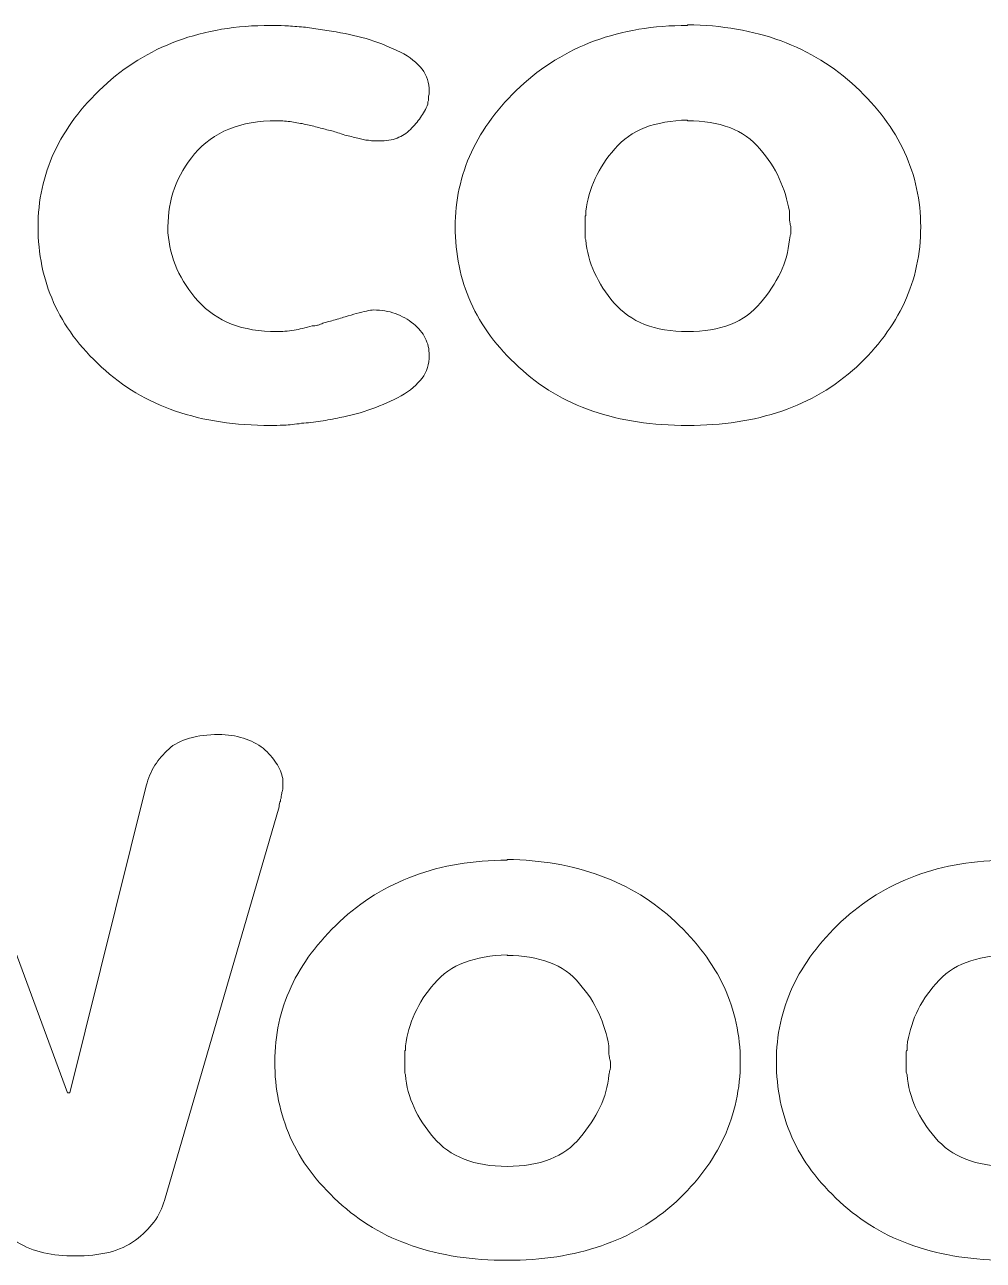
# Model space of a CAD drawing. Header units: millimetres. Extents: x -847 to 848, y -600 to 600.
# Drawn here: x -59.1 to 16.1, y -599.5 to -502.7 of the extents above; entities that cross this region are included whole.
import ezdxf

# ---------------------------------------------------------------- set-up
doc = ezdxf.new("R2010")
doc.units = ezdxf.units.MM
doc.header["$MEASUREMENT"] = 0

msp = doc.modelspace()

# ---------------------------------------------------------------- linework, layer by layer
at = {"color": 250, "lineweight": 5}
for points, knots in [([(-27.3593, -507.8326), (-27.3593, -507.8703), (-27.3593, -507.9175), (-27.3593, -507.9741), (-27.3593, -507.9741), (-27.3593, -508.0307), (-27.3593, -508.0779), (-27.3593, -508.1156), (-27.3593, -508.1156), (-27.3971, -508.191), (-27.4159, -508.2476), (-27.4159, -508.2854), (-27.4159, -508.2854), (-27.4159, -508.3231), (-27.4159, -508.3608), (-27.4159, -508.3985), (-27.4159, -508.3985), (-27.4159, -508.4363), (-27.4159, -508.474), (-27.4159, -508.5117), (-27.4159, -508.5117), (-27.4159, -508.5495), (-27.4159, -508.5872), (-27.4159, -508.6249), (-27.4159, -508.6249), (-27.4536, -508.7004), (-27.4725, -508.757), (-27.4725, -508.7947), (-27.4725, -508.7947), (-27.4725, -508.8324), (-27.4725, -508.8702), (-27.4725, -508.9079), (-27.4725, -508.9079), (-27.6234, -509.2852), (-27.8121, -509.6342), (-28.0384, -509.9548), (-28.0384, -509.9548), (-28.2648, -510.2755), (-28.5289, -510.5868), (-28.8307, -510.8886), (-28.8307, -510.8886), (-29.1326, -511.1905), (-29.4816, -511.4168), (-29.8777, -511.5677), (-29.8777, -511.5677), (-30.2739, -511.7187), (-30.736, -511.7941), (-31.2642, -511.7941), (-31.2642, -511.7941), (-31.4151, -511.7941), (-31.5566, -511.7941), (-31.6887, -511.7941), (-31.6887, -511.7941), (-31.8207, -511.7941), (-31.9622, -511.7753), (-32.1131, -511.7375), (-32.1131, -511.7375), (-32.264, -511.7375), (-32.4055, -511.7187), (-32.5376, -511.6809), (-32.5376, -511.6809), (-32.6696, -511.6432), (-32.8111, -511.6055), (-32.962, -511.5677), (-32.962, -511.5677), (-33.1129, -511.53), (-33.2733, -511.4923), (-33.4431, -511.4546), (-33.4431, -511.4546), (-33.6128, -511.4168), (-33.7921, -511.3791), (-33.9807, -511.3414), (-33.9807, -511.3414), (-34.1693, -511.2659), (-34.3485, -511.1999), (-34.5183, -511.1433), (-34.5183, -511.1433), (-34.6881, -511.0867), (-34.8485, -511.0395), (-34.9994, -511.0018), (-34.9994, -511.0018), (-35.3389, -510.9264), (-35.6785, -510.8415), (-36.018, -510.7472), (-36.018, -510.7472), (-36.3576, -510.6528), (-36.6972, -510.5679), (-37.0367, -510.4925), (-37.0367, -510.4925), (-37.414, -510.417), (-37.7819, -510.351), (-38.1403, -510.2944), (-38.1403, -510.2944), (-38.4987, -510.2378), (-38.8854, -510.2095), (-39.3004, -510.2095), (-39.3004, -510.2095), (-40.7341, -510.2095), (-41.9886, -510.4265), (-43.0639, -510.8603), (-43.0639, -510.8603), (-44.1391, -511.2942), (-45.0352, -511.945), (-45.752, -512.8128), (-45.752, -512.8128), (-46.4689, -513.6428), (-46.9971, -514.5389), (-47.3366, -515.501), (-47.3366, -515.501), (-47.6762, -516.463), (-47.846, -517.4723), (-47.846, -518.5287), (-47.846, -518.5287), (-47.846, -518.5664), (-47.846, -518.6041), (-47.846, -518.6419), (-47.846, -518.6419), (-47.846, -518.6796), (-47.846, -518.7173), (-47.846, -518.755), (-47.846, -518.755), (-47.846, -518.7928), (-47.846, -518.8305), (-47.846, -518.8682), (-47.846, -518.8682), (-47.846, -518.906), (-47.846, -518.9437), (-47.846, -518.9814), (-47.846, -518.9814), (-47.7705, -519.9624), (-47.5347, -520.9056), (-47.1385, -521.8111), (-47.1385, -521.8111), (-46.7424, -522.7165), (-46.1859, -523.5654), (-45.4691, -524.3577), (-45.4691, -524.3577), (-44.7522, -525.15), (-43.8845, -525.7443), (-42.8658, -526.1404), (-42.8658, -526.1404), (-41.8471, -526.5366), (-40.6587, -526.7346), (-39.3004, -526.7346), (-39.3004, -526.7346), (-39.1118, -526.7346), (-38.9043, -526.7252), (-38.6779, -526.7063), (-38.6779, -526.7063), (-38.4515, -526.6875), (-38.2063, -526.6592), (-37.9422, -526.6215), (-37.9422, -526.6215), (-37.7536, -526.5837), (-37.5366, -526.5366), (-37.2914, -526.48), (-37.2914, -526.48), (-37.0461, -526.4234), (-36.7915, -526.3574), (-36.5274, -526.2819), (-36.5274, -526.2819), (-36.4519, -526.2819), (-36.3859, -526.2819), (-36.3293, -526.2819), (-36.3293, -526.2819), (-36.2727, -526.2819), (-36.2067, -526.263), (-36.1312, -526.2253), (-36.1312, -526.2253), (-36.0935, -526.2253), (-36.0463, -526.2159), (-35.9897, -526.197), (-35.9897, -526.197), (-35.9331, -526.1781), (-35.8671, -526.1499), (-35.7917, -526.1121), (-35.7917, -526.1121), (-35.6785, -526.0744), (-35.5559, -526.0367), (-35.4238, -525.9989), (-35.4238, -525.9989), (-35.2918, -525.9612), (-35.1503, -525.9235), (-34.9994, -525.8858), (-34.9994, -525.8858), (-34.6221, -525.7726), (-34.2731, -525.6688), (-33.9524, -525.5745), (-33.9524, -525.5745), (-33.6317, -525.4802), (-33.3393, -525.3953), (-33.0752, -525.3198), (-33.0752, -525.3198), (-32.7734, -525.2444), (-32.5093, -525.1783), (-32.2829, -525.1217), (-32.2829, -525.1217), (-32.0565, -525.0652), (-31.8679, -525.0369), (-31.717, -525.0369), (-31.717, -525.0369), (-31.1133, -525.0369), (-30.5474, -525.1312), (-30.0192, -525.3198), (-30.0192, -525.3198), (-29.491, -525.5085), (-29.0194, -525.7726), (-28.6044, -526.1121), (-28.6044, -526.1121), (-28.1894, -526.4517), (-27.8781, -526.829), (-27.6706, -527.244), (-27.6706, -527.244), (-27.4631, -527.659), (-27.3593, -528.1117), (-27.3593, -528.6022), (-27.3593, -528.6022), (-27.3593, -529.2813), (-27.548, -529.8756), (-27.9253, -530.3849), (-27.9253, -530.3849), (-28.3025, -530.8942), (-28.8496, -531.3564), (-29.5664, -531.7714), (-29.5664, -531.7714), (-30.2833, -532.1487), (-31.0473, -532.4883), (-31.8585, -532.7901), (-31.8585, -532.7901), (-32.6696, -533.0919), (-33.5091, -533.3183), (-34.3768, -533.4692), (-34.3768, -533.4692), (-34.8673, -533.5824), (-35.3672, -533.6767), (-35.8766, -533.7522), (-35.8766, -533.7522), (-36.3859, -533.8276), (-36.8858, -533.8842), (-37.3763, -533.9219), (-37.3763, -533.9219), (-37.8667, -533.9974), (-38.3195, -534.0446), (-38.7345, -534.0634), (-38.7345, -534.0634), (-39.1495, -534.0823), (-39.5079, -534.0917), (-39.8098, -534.0917), (-39.8098, -534.0917), (-42.564, -534.0917), (-45.0446, -533.7144), (-47.2517, -532.9599), (-47.2517, -532.9599), (-49.4589, -532.2053), (-51.3924, -531.0546), (-53.0525, -529.5077), (-53.0525, -529.5077), (-54.7503, -527.9608), (-56.0048, -526.2725), (-56.8159, -524.4426), (-56.8159, -524.4426), (-57.6271, -522.6128), (-58.0327, -520.6415), (-58.0327, -518.5287), (-58.0327, -518.5287), (-58.0327, -516.4536), (-57.6082, -514.5011), (-56.7593, -512.6713), (-56.7593, -512.6713), (-55.9104, -510.8415), (-54.6371, -509.1343), (-52.9393, -507.5497), (-52.9393, -507.5497), (-51.2415, -505.9651), (-49.2985, -504.7672), (-47.1102, -503.956), (-47.1102, -503.956), (-44.922, -503.1448), (-42.4885, -502.7393), (-39.8098, -502.7393), (-39.8098, -502.7393), (-39.4325, -502.7393), (-39.0552, -502.7487), (-38.6779, -502.7676), (-38.6779, -502.7676), (-38.3006, -502.7864), (-37.8667, -502.8147), (-37.3763, -502.8524), (-37.3763, -502.8524), (-36.9613, -502.8902), (-36.5274, -502.9468), (-36.0746, -503.0222), (-36.0746, -503.0222), (-35.6219, -503.0977), (-35.1503, -503.1731), (-34.6598, -503.2486), (-34.6598, -503.2486), (-33.7166, -503.3995), (-32.83, -503.607), (-31.9999, -503.8711), (-31.9999, -503.8711), (-31.1699, -504.1352), (-30.3776, -504.4559), (-29.623, -504.8332), (-29.623, -504.8332), (-28.8685, -505.2105), (-28.3025, -505.6538), (-27.9253, -506.1631), (-27.9253, -506.1631), (-27.548, -506.6725), (-27.3593, -507.2478), (-27.3593, -507.8892), (-27.3593, -507.8892), (-27.3593, -507.8892), (-27.3593, -507.8326), (-27.3593, -507.8326)], [0, 0, 0, 0, 0.0126582, 0.0126582, 0.0126582, 0.0126582, 0.0253165, 0.0253165, 0.0253165, 0.0253165, 0.0379747, 0.0379747, 0.0379747, 0.0379747, 0.0506329, 0.0506329, 0.0506329, 0.0506329, 0.0632911, 0.0632911, 0.0632911, 0.0632911, 0.0759494, 0.0759494, 0.0759494, 0.0759494, 0.0886076, 0.0886076, 0.0886076, 0.0886076, 0.1012658, 0.1012658, 0.1012658, 0.1012658, 0.1139241, 0.1139241, 0.1139241, 0.1139241, 0.1265823, 0.1265823, 0.1265823, 0.1265823, 0.1392405, 0.1392405, 0.1392405, 0.1392405, 0.1518987, 0.1518987, 0.1518987, 0.1518987, 0.164557, 0.164557, 0.164557, 0.164557, 0.1772152, 0.1772152, 0.1772152, 0.1772152, 0.1898734, 0.1898734, 0.1898734, 0.1898734, 0.2025316, 0.2025316, 0.2025316, 0.2025316, 0.2151899, 0.2151899, 0.2151899, 0.2151899, 0.2278481, 0.2278481, 0.2278481, 0.2278481, 0.2405063, 0.2405063, 0.2405063, 0.2405063, 0.2531646, 0.2531646, 0.2531646, 0.2531646, 0.2658228, 0.2658228, 0.2658228, 0.2658228, 0.278481, 0.278481, 0.278481, 0.278481, 0.2911392, 0.2911392, 0.2911392, 0.2911392, 0.3037975, 0.3037975, 0.3037975, 0.3037975, 0.3164557, 0.3164557, 0.3164557, 0.3164557, 0.3291139, 0.3291139, 0.3291139, 0.3291139, 0.3417722, 0.3417722, 0.3417722, 0.3417722, 0.3544304, 0.3544304, 0.3544304, 0.3544304, 0.3670886, 0.3670886, 0.3670886, 0.3670886, 0.3797468, 0.3797468, 0.3797468, 0.3797468, 0.3924051, 0.3924051, 0.3924051, 0.3924051, 0.4050633, 0.4050633, 0.4050633, 0.4050633, 0.4177215, 0.4177215, 0.4177215, 0.4177215, 0.4303797, 0.4303797, 0.4303797, 0.4303797, 0.443038, 0.443038, 0.443038, 0.443038, 0.4556962, 0.4556962, 0.4556962, 0.4556962, 0.4683544, 0.4683544, 0.4683544, 0.4683544, 0.4810127, 0.4810127, 0.4810127, 0.4810127, 0.4936709, 0.4936709, 0.4936709, 0.4936709, 0.5063291, 0.5063291, 0.5063291, 0.5063291, 0.5189873, 0.5189873, 0.5189873, 0.5189873, 0.5316456, 0.5316456, 0.5316456, 0.5316456, 0.5443038, 0.5443038, 0.5443038, 0.5443038, 0.556962, 0.556962, 0.556962, 0.556962, 0.5696203, 0.5696203, 0.5696203, 0.5696203, 0.5822785, 0.5822785, 0.5822785, 0.5822785, 0.5949367, 0.5949367, 0.5949367, 0.5949367, 0.6075949, 0.6075949, 0.6075949, 0.6075949, 0.6202532, 0.6202532, 0.6202532, 0.6202532, 0.6329114, 0.6329114, 0.6329114, 0.6329114, 0.6455696, 0.6455696, 0.6455696, 0.6455696, 0.6582278, 0.6582278, 0.6582278, 0.6582278, 0.6708861, 0.6708861, 0.6708861, 0.6708861, 0.6835443, 0.6835443, 0.6835443, 0.6835443, 0.6962025, 0.6962025, 0.6962025, 0.6962025, 0.7088608, 0.7088608, 0.7088608, 0.7088608, 0.721519, 0.721519, 0.721519, 0.721519, 0.7341772, 0.7341772, 0.7341772, 0.7341772, 0.7468354, 0.7468354, 0.7468354, 0.7468354, 0.7594937, 0.7594937, 0.7594937, 0.7594937, 0.7721519, 0.7721519, 0.7721519, 0.7721519, 0.7848101, 0.7848101, 0.7848101, 0.7848101, 0.7974684, 0.7974684, 0.7974684, 0.7974684, 0.8101266, 0.8101266, 0.8101266, 0.8101266, 0.8227848, 0.8227848, 0.8227848, 0.8227848, 0.835443, 0.835443, 0.835443, 0.835443, 0.8481013, 0.8481013, 0.8481013, 0.8481013, 0.8607595, 0.8607595, 0.8607595, 0.8607595, 0.8734177, 0.8734177, 0.8734177, 0.8734177, 0.8860759, 0.8860759, 0.8860759, 0.8860759, 0.8987342, 0.8987342, 0.8987342, 0.8987342, 0.9113924, 0.9113924, 0.9113924, 0.9113924, 0.9240506, 0.9240506, 0.9240506, 0.9240506, 0.9367089, 0.9367089, 0.9367089, 0.9367089, 0.9493671, 0.9493671, 0.9493671, 0.9493671, 0.9620253, 0.9620253, 0.9620253, 0.9620253, 0.9746835, 0.9746835, 0.9746835, 0.9746835, 0.9873418, 0.9873418, 0.9873418, 0.9873418, 1, 1, 1, 1]), ([(-7.0991, -502.6827), (-4.4203, -502.7204), (-1.9774, -503.1448), (0.2297, -503.956), (0.2297, -503.956), (2.4368, -504.7672), (4.3893, -505.9651), (6.0871, -507.5497), (6.0871, -507.5497), (7.7849, -509.1343), (9.0582, -510.8415), (9.9071, -512.6713), (9.9071, -512.6713), (10.756, -514.5011), (11.1804, -516.4536), (11.1804, -518.5287), (11.1804, -518.5287), (11.1804, -520.6415), (10.756, -522.6128), (9.9071, -524.4426), (9.9071, -524.4426), (9.0582, -526.2725), (7.8037, -527.9608), (6.1437, -529.5077), (6.1437, -529.5077), (4.4459, -531.0546), (2.4934, -532.2053), (0.2863, -532.9599), (0.2863, -532.9599), (-1.9208, -533.7144), (-4.3826, -534.0917), (-7.0991, -534.0917), (-7.0991, -534.0917), (-9.8533, -534.0917), (-12.3339, -533.7144), (-14.541, -532.9599), (-14.541, -532.9599), (-16.7482, -532.2053), (-18.6817, -531.0546), (-20.3418, -529.5077), (-20.3418, -529.5077), (-22.0396, -527.9608), (-23.2941, -526.2725), (-24.1052, -524.4426), (-24.1052, -524.4426), (-24.9164, -522.6128), (-25.322, -520.6415), (-25.322, -518.5287), (-25.322, -518.5287), (-25.322, -516.4536), (-24.8975, -514.5011), (-24.0486, -512.6713), (-24.0486, -512.6713), (-23.1997, -510.8415), (-21.9264, -509.1343), (-20.2286, -507.5497), (-20.2286, -507.5497), (-18.5308, -505.9651), (-16.5878, -504.7672), (-14.3995, -503.956), (-14.3995, -503.956), (-12.2113, -503.1448), (-9.7778, -502.7393), (-7.0991, -502.7393), (-7.0991, -502.7393), (-7.0991, -502.7393), (-7.0991, -502.6827), (-7.0991, -502.6827)], [0, 0, 0, 0, 0.0588235, 0.0588235, 0.0588235, 0.0588235, 0.1176471, 0.1176471, 0.1176471, 0.1176471, 0.1764706, 0.1764706, 0.1764706, 0.1764706, 0.2352941, 0.2352941, 0.2352941, 0.2352941, 0.2941176, 0.2941176, 0.2941176, 0.2941176, 0.3529412, 0.3529412, 0.3529412, 0.3529412, 0.4117647, 0.4117647, 0.4117647, 0.4117647, 0.4705882, 0.4705882, 0.4705882, 0.4705882, 0.5294118, 0.5294118, 0.5294118, 0.5294118, 0.5882353, 0.5882353, 0.5882353, 0.5882353, 0.6470588, 0.6470588, 0.6470588, 0.6470588, 0.7058824, 0.7058824, 0.7058824, 0.7058824, 0.7647059, 0.7647059, 0.7647059, 0.7647059, 0.8235294, 0.8235294, 0.8235294, 0.8235294, 0.8823529, 0.8823529, 0.8823529, 0.8823529, 0.9411765, 0.9411765, 0.9411765, 0.9411765, 1, 1, 1, 1]), ([(-7.0991, -510.1529), (-8.3818, -510.1907), (-9.4948, -510.3887), (-10.438, -510.7472), (-10.438, -510.7472), (-11.3813, -511.1056), (-12.1736, -511.6621), (-12.8149, -512.4166), (-12.8149, -512.4166), (-13.4563, -513.1335), (-13.9657, -513.9069), (-14.343, -514.7369), (-14.343, -514.7369), (-14.7202, -515.567), (-14.9655, -516.4159), (-15.0787, -517.2836), (-15.0787, -517.2836), (-15.0787, -517.3214), (-15.0787, -517.3685), (-15.0787, -517.4251), (-15.0787, -517.4251), (-15.0787, -517.4817), (-15.0787, -517.5477), (-15.0787, -517.6232), (-15.0787, -517.6232), (-15.1164, -517.6609), (-15.1353, -517.7081), (-15.1353, -517.7647), (-15.1353, -517.7647), (-15.1353, -517.8213), (-15.1353, -517.8873), (-15.1353, -517.9627), (-15.1353, -517.9627), (-15.1353, -518.0759), (-15.1353, -518.1797), (-15.1353, -518.274), (-15.1353, -518.274), (-15.1353, -518.3683), (-15.1353, -518.4532), (-15.1353, -518.5287), (-15.1353, -518.5287), (-15.1353, -518.6041), (-15.1353, -518.689), (-15.1353, -518.7833), (-15.1353, -518.7833), (-15.1353, -518.8777), (-15.1353, -518.9626), (-15.1353, -519.038), (-15.1353, -519.038), (-15.1353, -519.1135), (-15.1353, -519.1984), (-15.1353, -519.2927), (-15.1353, -519.2927), (-15.1353, -519.387), (-15.1164, -519.4719), (-15.0787, -519.5473), (-15.0787, -519.5473), (-15.0032, -520.4528), (-14.7768, -521.3112), (-14.3995, -522.1223), (-14.3995, -522.1223), (-14.0223, -522.9335), (-13.5129, -523.7164), (-12.8715, -524.4709), (-12.8715, -524.4709), (-12.2302, -525.2255), (-11.4284, -525.7914), (-10.4663, -526.1687), (-10.4663, -526.1687), (-9.5043, -526.546), (-8.3818, -526.7346), (-7.0991, -526.7346), (-7.0991, -526.7346), (-5.8163, -526.7346), (-4.6939, -526.546), (-3.7318, -526.1687), (-3.7318, -526.1687), (-2.7697, -525.7914), (-1.9868, -525.2255), (-1.3832, -524.4709), (-1.3832, -524.4709), (-0.7418, -523.7164), (-0.223, -522.9335), (0.1731, -522.1223), (0.1731, -522.1223), (0.5693, -521.3112), (0.8051, -520.4528), (0.8805, -519.5473), (0.8805, -519.5473), (0.8805, -519.5096), (0.89, -519.4719), (0.9088, -519.4342), (0.9088, -519.4342), (0.9277, -519.3964), (0.9371, -519.3398), (0.9371, -519.2644), (0.9371, -519.2644), (0.9371, -519.2267), (0.9466, -519.1889), (0.9654, -519.1512), (0.9654, -519.1512), (0.9843, -519.1135), (0.9937, -519.0757), (0.9937, -519.038), (0.9937, -519.038), (0.9937, -518.9626), (0.9937, -518.8777), (0.9937, -518.7833), (0.9937, -518.7833), (0.9937, -518.689), (0.9937, -518.6041), (0.9937, -518.5287), (0.9937, -518.5287), (0.9937, -518.4909), (0.9843, -518.4532), (0.9654, -518.4155), (0.9654, -518.4155), (0.9466, -518.3778), (0.9371, -518.3212), (0.9371, -518.2457), (0.9371, -518.2457), (0.9371, -518.208), (0.9277, -518.1608), (0.9088, -518.1042), (0.9088, -518.1042), (0.89, -518.0476), (0.8805, -518.0005), (0.8805, -517.9627), (0.8805, -517.9627), (0.8805, -517.8496), (0.8805, -517.7364), (0.8805, -517.6232), (0.8805, -517.6232), (0.8805, -517.51), (0.8805, -517.3968), (0.8805, -517.2836), (0.8805, -517.2836), (0.7296, -516.4159), (0.4655, -515.567), (0.0882, -514.7369), (0.0882, -514.7369), (-0.2891, -513.9069), (-0.7984, -513.1335), (-1.4398, -512.4166), (-1.4398, -512.4166), (-2.0434, -511.6621), (-2.8263, -511.1056), (-3.7884, -510.7472), (-3.7884, -510.7472), (-4.7505, -510.3887), (-5.854, -510.2095), (-7.0991, -510.2095), (-7.0991, -510.2095), (-7.0991, -510.2095), (-7.0991, -510.1529), (-7.0991, -510.1529)], [0, 0, 0, 0, 0.025641, 0.025641, 0.025641, 0.025641, 0.0512821, 0.0512821, 0.0512821, 0.0512821, 0.0769231, 0.0769231, 0.0769231, 0.0769231, 0.1025641, 0.1025641, 0.1025641, 0.1025641, 0.1282051, 0.1282051, 0.1282051, 0.1282051, 0.1538462, 0.1538462, 0.1538462, 0.1538462, 0.1794872, 0.1794872, 0.1794872, 0.1794872, 0.2051282, 0.2051282, 0.2051282, 0.2051282, 0.2307692, 0.2307692, 0.2307692, 0.2307692, 0.2564103, 0.2564103, 0.2564103, 0.2564103, 0.2820513, 0.2820513, 0.2820513, 0.2820513, 0.3076923, 0.3076923, 0.3076923, 0.3076923, 0.3333333, 0.3333333, 0.3333333, 0.3333333, 0.3589744, 0.3589744, 0.3589744, 0.3589744, 0.3846154, 0.3846154, 0.3846154, 0.3846154, 0.4102564, 0.4102564, 0.4102564, 0.4102564, 0.4358974, 0.4358974, 0.4358974, 0.4358974, 0.4615385, 0.4615385, 0.4615385, 0.4615385, 0.4871795, 0.4871795, 0.4871795, 0.4871795, 0.5128205, 0.5128205, 0.5128205, 0.5128205, 0.5384615, 0.5384615, 0.5384615, 0.5384615, 0.5641026, 0.5641026, 0.5641026, 0.5641026, 0.5897436, 0.5897436, 0.5897436, 0.5897436, 0.6153846, 0.6153846, 0.6153846, 0.6153846, 0.6410256, 0.6410256, 0.6410256, 0.6410256, 0.6666667, 0.6666667, 0.6666667, 0.6666667, 0.6923077, 0.6923077, 0.6923077, 0.6923077, 0.7179487, 0.7179487, 0.7179487, 0.7179487, 0.7435897, 0.7435897, 0.7435897, 0.7435897, 0.7692308, 0.7692308, 0.7692308, 0.7692308, 0.7948718, 0.7948718, 0.7948718, 0.7948718, 0.8205128, 0.8205128, 0.8205128, 0.8205128, 0.8461538, 0.8461538, 0.8461538, 0.8461538, 0.8717949, 0.8717949, 0.8717949, 0.8717949, 0.8974359, 0.8974359, 0.8974359, 0.8974359, 0.9230769, 0.9230769, 0.9230769, 0.9230769, 0.9487179, 0.9487179, 0.9487179, 0.9487179, 0.974359, 0.974359, 0.974359, 0.974359, 1, 1, 1, 1]), ([(-92.7244, -594.8159), (-92.7244, -594.8159), (-101.6661, -563.9162), (-101.6661, -563.9162), (-101.6661, -563.9162), (-101.7038, -563.8785), (-101.7321, -563.8407), (-101.751, -563.803), (-101.751, -563.803), (-101.7699, -563.7653), (-101.7793, -563.7275), (-101.7793, -563.6898), (-101.7793, -563.6898), (-101.817, -563.6898), (-101.8359, -563.671), (-101.8359, -563.6332), (-101.8359, -563.6332), (-101.8359, -563.5955), (-101.8359, -563.5578), (-101.8359, -563.52), (-101.8359, -563.52), (-101.8359, -563.4823), (-101.8453, -563.4446), (-101.8642, -563.4069), (-101.8642, -563.4069), (-101.883, -563.3691), (-101.8925, -563.3314), (-101.8925, -563.2937), (-101.8925, -563.2937), (-101.8925, -563.2937), (-101.8925, -563.2748), (-101.8925, -563.2371), (-101.8925, -563.2371), (-101.8925, -563.1993), (-101.8925, -563.1616), (-101.8925, -563.1239), (-101.8925, -563.1239), (-101.9302, -563.0484), (-101.9491, -562.9635), (-101.9491, -562.8692), (-101.9491, -562.8692), (-101.9491, -562.7749), (-101.9491, -562.69), (-101.9491, -562.6146), (-101.9491, -562.6146), (-101.9491, -562.5391), (-101.9491, -562.4542), (-101.9491, -562.3599), (-101.9491, -562.3599), (-101.9491, -562.2656), (-101.9491, -562.1618), (-101.9491, -562.0486), (-101.9491, -562.0486), (-101.9491, -562.0486), (-101.9491, -562.0392), (-101.9491, -562.0203), (-101.9491, -562.0203), (-101.9491, -562.0015), (-101.9491, -561.9732), (-101.9491, -561.9354), (-101.9491, -561.9354), (-101.9491, -561.8977), (-101.9491, -561.8694), (-101.9491, -561.8505), (-101.9491, -561.8505), (-101.9491, -561.8317), (-101.9491, -561.8034), (-101.9491, -561.7657), (-101.9491, -561.7657), (-101.9113, -561.3506), (-101.7699, -560.9451), (-101.5246, -560.5489), (-101.5246, -560.5489), (-101.2794, -560.1528), (-100.9304, -559.766), (-100.4777, -559.3888), (-100.4777, -559.3888), (-100.0626, -559.0492), (-99.5533, -558.7851), (-98.9496, -558.5965), (-98.9496, -558.5965), (-98.346, -558.4078), (-97.6857, -558.3135), (-96.9689, -558.3135), (-96.9689, -558.3135), (-96.1011, -558.3135), (-95.3466, -558.4078), (-94.7052, -558.5965), (-94.7052, -558.5965), (-94.0638, -558.7851), (-93.5356, -559.0681), (-93.1206, -559.4453), (-93.1206, -559.4453), (-92.7056, -559.8226), (-92.3377, -560.2471), (-92.017, -560.7187), (-92.017, -560.7187), (-91.6963, -561.1903), (-91.4605, -561.7468), (-91.3096, -562.3882), (-91.3096, -562.3882), (-91.3096, -562.3882), (-85.2542, -586.3836), (-85.2542, -586.3836), (-85.2542, -586.3836), (-85.2542, -586.3836), (-85.141, -586.3836), (-85.141, -586.3836), (-85.141, -586.3836), (-85.141, -586.3836), (-75.9163, -561.5959), (-75.9163, -561.5959), (-75.9163, -561.5959), (-75.7277, -561.1054), (-75.4636, -560.6621), (-75.124, -560.2659), (-75.124, -560.2659), (-74.7845, -559.8698), (-74.3695, -559.5208), (-73.879, -559.219), (-73.879, -559.219), (-73.3885, -558.9171), (-72.8603, -558.6908), (-72.2944, -558.5399), (-72.2944, -558.5399), (-71.7285, -558.3889), (-71.1059, -558.3135), (-70.4268, -558.3135), (-70.4268, -558.3135), (-69.7854, -558.3135), (-69.1723, -558.3889), (-68.5876, -558.5399), (-68.5876, -558.5399), (-68.0028, -558.6908), (-67.4651, -558.9171), (-66.9747, -559.219), (-66.9747, -559.219), (-66.4465, -559.5208), (-66.022, -559.8698), (-65.7013, -560.2659), (-65.7013, -560.2659), (-65.3806, -560.6621), (-65.1071, -561.1243), (-64.8807, -561.6525), (-64.8807, -561.6525), (-64.8807, -561.6525), (-55.7127, -586.3836), (-55.7127, -586.3836), (-55.7127, -586.3836), (-55.7127, -586.3836), (-55.5429, -586.3836), (-55.5429, -586.3836), (-55.5429, -586.3836), (-55.5429, -586.3836), (-49.544, -562.3316), (-49.544, -562.3316), (-49.544, -562.3316), (-49.3931, -561.7279), (-49.1668, -561.1903), (-48.8649, -560.7187), (-48.8649, -560.7187), (-48.5631, -560.2471), (-48.2047, -559.8226), (-47.7897, -559.4453), (-47.7897, -559.4453), (-47.3747, -559.0681), (-46.8276, -558.7851), (-46.1485, -558.5965), (-46.1485, -558.5965), (-45.4694, -558.4078), (-44.7148, -558.3135), (-43.8848, -558.3135), (-43.8848, -558.3135), (-43.1679, -558.3135), (-42.5171, -558.4078), (-41.9323, -558.5965), (-41.9323, -558.5965), (-41.3475, -558.7851), (-40.8287, -559.0492), (-40.376, -559.3888), (-40.376, -559.3888), (-39.961, -559.766), (-39.6214, -560.1528), (-39.3573, -560.5489), (-39.3573, -560.5489), (-39.0932, -560.9451), (-38.9234, -561.3506), (-38.848, -561.7657), (-38.848, -561.7657), (-38.848, -561.8034), (-38.848, -561.8317), (-38.848, -561.8505), (-38.848, -561.8505), (-38.848, -561.8694), (-38.848, -561.8977), (-38.848, -561.9354), (-38.848, -561.9354), (-38.848, -561.9732), (-38.848, -562.0015), (-38.848, -562.0203), (-38.848, -562.0203), (-38.848, -562.0392), (-38.848, -562.0486), (-38.848, -562.0486), (-38.848, -562.0486), (-38.848, -562.1618), (-38.848, -562.2656), (-38.848, -562.3599), (-38.848, -562.3599), (-38.848, -562.4542), (-38.848, -562.5391), (-38.848, -562.6146), (-38.848, -562.6146), (-38.848, -562.6523), (-38.8574, -562.69), (-38.8763, -562.7277), (-38.8763, -562.7277), (-38.8951, -562.7655), (-38.9046, -562.8032), (-38.9046, -562.8409), (-38.9046, -562.8409), (-38.9046, -562.9164), (-38.914, -562.973), (-38.9329, -563.0107), (-38.9329, -563.0107), (-38.9517, -563.0484), (-38.9612, -563.0862), (-38.9612, -563.1239), (-38.9612, -563.1239), (-38.9612, -563.1616), (-38.9612, -563.1993), (-38.9612, -563.2371), (-38.9612, -563.2371), (-38.9612, -563.2748), (-38.9612, -563.2937), (-38.9612, -563.2937), (-38.9612, -563.2937), (-38.9989, -563.3314), (-39.0178, -563.3691), (-39.0178, -563.4069), (-39.0178, -563.4069), (-39.0178, -563.4446), (-39.0178, -563.4823), (-39.0178, -563.52), (-39.0178, -563.52), (-39.0555, -563.5578), (-39.0838, -563.6238), (-39.1027, -563.7181), (-39.1027, -563.7181), (-39.1215, -563.8124), (-39.131, -563.8973), (-39.131, -563.9728), (-39.131, -563.9728), (-39.131, -563.9728), (-48.1292, -594.8159), (-48.1292, -594.8159), (-48.1292, -594.8159), (-48.2801, -595.4196), (-48.5537, -595.9855), (-48.9498, -596.5137), (-48.9498, -596.5137), (-49.346, -597.0419), (-49.827, -597.5135), (-50.3929, -597.9285), (-50.3929, -597.9285), (-50.9966, -598.3813), (-51.6946, -598.702), (-52.4869, -598.8906), (-52.4869, -598.8906), (-53.2792, -599.0792), (-54.1658, -599.1736), (-55.1467, -599.1736), (-55.1467, -599.1736), (-56.0145, -599.1736), (-56.8257, -599.0887), (-57.5802, -598.9189), (-57.5802, -598.9189), (-58.3348, -598.7491), (-59.0328, -598.4756), (-59.6742, -598.0983), (-59.6742, -598.0983), (-60.2778, -597.6833), (-60.7872, -597.24), (-61.2022, -596.7684), (-61.2022, -596.7684), (-61.6172, -596.2968), (-61.9379, -595.7591), (-62.1643, -595.1555), (-62.1643, -595.1555), (-62.1643, -595.1555), (-70.3702, -573.254), (-70.3702, -573.254), (-70.3702, -573.254), (-70.3702, -573.254), (-70.4834, -573.254), (-70.4834, -573.254), (-70.4834, -573.254), (-70.4834, -573.254), (-78.6894, -595.0989), (-78.6894, -595.0989), (-78.6894, -595.0989), (-78.9158, -595.7025), (-79.2365, -596.2496), (-79.6515, -596.7401), (-79.6515, -596.7401), (-80.0665, -597.2305), (-80.5947, -597.6833), (-81.2361, -598.0983), (-81.2361, -598.0983), (-81.8775, -598.4756), (-82.566, -598.7491), (-83.3017, -598.9189), (-83.3017, -598.9189), (-84.0374, -599.0887), (-84.8392, -599.1736), (-85.7069, -599.1736), (-85.7069, -599.1736), (-86.6879, -599.1736), (-87.5839, -599.0792), (-88.3951, -598.8906), (-88.3951, -598.8906), (-89.2062, -598.702), (-89.8948, -598.3813), (-90.4607, -597.9285), (-90.4607, -597.9285), (-91.0266, -597.5135), (-91.4982, -597.0513), (-91.8755, -596.542), (-91.8755, -596.542), (-92.2528, -596.0327), (-92.5358, -595.4762), (-92.7244, -594.8725), (-92.7244, -594.8725), (-92.7244, -594.8725), (-92.7244, -594.8159), (-92.7244, -594.8159)], [0, 0, 0, 0, 0.0119048, 0.0119048, 0.0119048, 0.0119048, 0.0238095, 0.0238095, 0.0238095, 0.0238095, 0.0357143, 0.0357143, 0.0357143, 0.0357143, 0.047619, 0.047619, 0.047619, 0.047619, 0.0595238, 0.0595238, 0.0595238, 0.0595238, 0.0714286, 0.0714286, 0.0714286, 0.0714286, 0.0833333, 0.0833333, 0.0833333, 0.0833333, 0.0952381, 0.0952381, 0.0952381, 0.0952381, 0.1071429, 0.1071429, 0.1071429, 0.1071429, 0.1190476, 0.1190476, 0.1190476, 0.1190476, 0.1309524, 0.1309524, 0.1309524, 0.1309524, 0.1428571, 0.1428571, 0.1428571, 0.1428571, 0.1547619, 0.1547619, 0.1547619, 0.1547619, 0.1666667, 0.1666667, 0.1666667, 0.1666667, 0.1785714, 0.1785714, 0.1785714, 0.1785714, 0.1904762, 0.1904762, 0.1904762, 0.1904762, 0.202381, 0.202381, 0.202381, 0.202381, 0.2142857, 0.2142857, 0.2142857, 0.2142857, 0.2261905, 0.2261905, 0.2261905, 0.2261905, 0.2380952, 0.2380952, 0.2380952, 0.2380952, 0.25, 0.25, 0.25, 0.25, 0.2619048, 0.2619048, 0.2619048, 0.2619048, 0.2738095, 0.2738095, 0.2738095, 0.2738095, 0.2857143, 0.2857143, 0.2857143, 0.2857143, 0.297619, 0.297619, 0.297619, 0.297619, 0.3095238, 0.3095238, 0.3095238, 0.3095238, 0.3214286, 0.3214286, 0.3214286, 0.3214286, 0.3333333, 0.3333333, 0.3333333, 0.3333333, 0.3452381, 0.3452381, 0.3452381, 0.3452381, 0.3571429, 0.3571429, 0.3571429, 0.3571429, 0.3690476, 0.3690476, 0.3690476, 0.3690476, 0.3809524, 0.3809524, 0.3809524, 0.3809524, 0.3928571, 0.3928571, 0.3928571, 0.3928571, 0.4047619, 0.4047619, 0.4047619, 0.4047619, 0.4166667, 0.4166667, 0.4166667, 0.4166667, 0.4285714, 0.4285714, 0.4285714, 0.4285714, 0.4404762, 0.4404762, 0.4404762, 0.4404762, 0.452381, 0.452381, 0.452381, 0.452381, 0.4642857, 0.4642857, 0.4642857, 0.4642857, 0.4761905, 0.4761905, 0.4761905, 0.4761905, 0.4880952, 0.4880952, 0.4880952, 0.4880952, 0.5, 0.5, 0.5, 0.5, 0.5119048, 0.5119048, 0.5119048, 0.5119048, 0.5238095, 0.5238095, 0.5238095, 0.5238095, 0.5357143, 0.5357143, 0.5357143, 0.5357143, 0.547619, 0.547619, 0.547619, 0.547619, 0.5595238, 0.5595238, 0.5595238, 0.5595238, 0.5714286, 0.5714286, 0.5714286, 0.5714286, 0.5833333, 0.5833333, 0.5833333, 0.5833333, 0.5952381, 0.5952381, 0.5952381, 0.5952381, 0.6071429, 0.6071429, 0.6071429, 0.6071429, 0.6190476, 0.6190476, 0.6190476, 0.6190476, 0.6309524, 0.6309524, 0.6309524, 0.6309524, 0.6428571, 0.6428571, 0.6428571, 0.6428571, 0.6547619, 0.6547619, 0.6547619, 0.6547619, 0.6666667, 0.6666667, 0.6666667, 0.6666667, 0.6785714, 0.6785714, 0.6785714, 0.6785714, 0.6904762, 0.6904762, 0.6904762, 0.6904762, 0.702381, 0.702381, 0.702381, 0.702381, 0.7142857, 0.7142857, 0.7142857, 0.7142857, 0.7261905, 0.7261905, 0.7261905, 0.7261905, 0.7380952, 0.7380952, 0.7380952, 0.7380952, 0.75, 0.75, 0.75, 0.75, 0.7619048, 0.7619048, 0.7619048, 0.7619048, 0.7738095, 0.7738095, 0.7738095, 0.7738095, 0.7857143, 0.7857143, 0.7857143, 0.7857143, 0.797619, 0.797619, 0.797619, 0.797619, 0.8095238, 0.8095238, 0.8095238, 0.8095238, 0.8214286, 0.8214286, 0.8214286, 0.8214286, 0.8333333, 0.8333333, 0.8333333, 0.8333333, 0.8452381, 0.8452381, 0.8452381, 0.8452381, 0.8571429, 0.8571429, 0.8571429, 0.8571429, 0.8690476, 0.8690476, 0.8690476, 0.8690476, 0.8809524, 0.8809524, 0.8809524, 0.8809524, 0.8928571, 0.8928571, 0.8928571, 0.8928571, 0.9047619, 0.9047619, 0.9047619, 0.9047619, 0.9166667, 0.9166667, 0.9166667, 0.9166667, 0.9285714, 0.9285714, 0.9285714, 0.9285714, 0.9404762, 0.9404762, 0.9404762, 0.9404762, 0.952381, 0.952381, 0.952381, 0.952381, 0.9642857, 0.9642857, 0.9642857, 0.9642857, 0.9761905, 0.9761905, 0.9761905, 0.9761905, 0.9880952, 0.9880952, 0.9880952, 0.9880952, 1, 1, 1, 1]), ([(-21.2477, -568.1041), (-18.5689, -568.1418), (-16.126, -568.5662), (-13.9189, -569.3774), (-13.9189, -569.3774), (-11.7118, -570.1886), (-9.7593, -571.3865), (-8.0615, -572.9711), (-8.0615, -572.9711), (-6.3637, -574.5557), (-5.0904, -576.2629), (-4.2415, -578.0927), (-4.2415, -578.0927), (-3.3926, -579.9225), (-2.9682, -581.875), (-2.9682, -583.9501), (-2.9682, -583.9501), (-2.9682, -586.0629), (-3.3926, -588.0342), (-4.2415, -589.864), (-4.2415, -589.864), (-5.0904, -591.6939), (-6.3449, -593.3822), (-8.0049, -594.9291), (-8.0049, -594.9291), (-9.7027, -596.476), (-11.6552, -597.6267), (-13.8623, -598.3813), (-13.8623, -598.3813), (-16.0694, -599.1358), (-18.5312, -599.5131), (-21.2477, -599.5131), (-21.2477, -599.5131), (-24.0019, -599.5131), (-26.4825, -599.1358), (-28.6896, -598.3813), (-28.6896, -598.3813), (-30.8968, -597.6267), (-32.8303, -596.476), (-34.4904, -594.9291), (-34.4904, -594.9291), (-36.1882, -593.3822), (-37.4427, -591.6939), (-38.2538, -589.864), (-38.2538, -589.864), (-39.065, -588.0342), (-39.4706, -586.0629), (-39.4706, -583.9501), (-39.4706, -583.9501), (-39.4706, -581.875), (-39.0461, -579.9225), (-38.1972, -578.0927), (-38.1972, -578.0927), (-37.3483, -576.2629), (-36.075, -574.5557), (-34.3772, -572.9711), (-34.3772, -572.9711), (-32.6794, -571.3865), (-30.7364, -570.1886), (-28.5481, -569.3774), (-28.5481, -569.3774), (-26.3599, -568.5662), (-23.9264, -568.1607), (-21.2477, -568.1607), (-21.2477, -568.1607), (-21.2477, -568.1607), (-21.2477, -568.1041), (-21.2477, -568.1041)], [0, 0, 0, 0, 0.0588235, 0.0588235, 0.0588235, 0.0588235, 0.1176471, 0.1176471, 0.1176471, 0.1176471, 0.1764706, 0.1764706, 0.1764706, 0.1764706, 0.2352941, 0.2352941, 0.2352941, 0.2352941, 0.2941176, 0.2941176, 0.2941176, 0.2941176, 0.3529412, 0.3529412, 0.3529412, 0.3529412, 0.4117647, 0.4117647, 0.4117647, 0.4117647, 0.4705882, 0.4705882, 0.4705882, 0.4705882, 0.5294118, 0.5294118, 0.5294118, 0.5294118, 0.5882353, 0.5882353, 0.5882353, 0.5882353, 0.6470588, 0.6470588, 0.6470588, 0.6470588, 0.7058824, 0.7058824, 0.7058824, 0.7058824, 0.7647059, 0.7647059, 0.7647059, 0.7647059, 0.8235294, 0.8235294, 0.8235294, 0.8235294, 0.8823529, 0.8823529, 0.8823529, 0.8823529, 0.9411765, 0.9411765, 0.9411765, 0.9411765, 1, 1, 1, 1]), ([(18.0844, -568.1041), (20.7632, -568.1418), (23.2061, -568.5662), (25.4132, -569.3774), (25.4132, -569.3774), (27.6203, -570.1886), (29.5728, -571.3865), (31.2706, -572.9711), (31.2706, -572.9711), (32.9684, -574.5557), (34.2417, -576.2629), (35.0906, -578.0927), (35.0906, -578.0927), (35.9395, -579.9225), (36.3639, -581.875), (36.3639, -583.9501), (36.3639, -583.9501), (36.3639, -586.0629), (35.9395, -588.0342), (35.0906, -589.864), (35.0906, -589.864), (34.2417, -591.6939), (32.9872, -593.3822), (31.3272, -594.9291), (31.3272, -594.9291), (29.6294, -596.476), (27.6769, -597.6267), (25.4698, -598.3813), (25.4698, -598.3813), (23.2627, -599.1358), (20.8009, -599.5131), (18.0844, -599.5131), (18.0844, -599.5131), (15.3302, -599.5131), (12.8496, -599.1358), (10.6425, -598.3813), (10.6425, -598.3813), (8.4353, -597.6267), (6.5018, -596.476), (4.8417, -594.9291), (4.8417, -594.9291), (3.1439, -593.3822), (1.8894, -591.6939), (1.0783, -589.864), (1.0783, -589.864), (0.2671, -588.0342), (-0.1385, -586.0629), (-0.1385, -583.9501), (-0.1385, -583.9501), (-0.1385, -581.875), (0.286, -579.9225), (1.1349, -578.0927), (1.1349, -578.0927), (1.9838, -576.2629), (3.2571, -574.5557), (4.9549, -572.9711), (4.9549, -572.9711), (6.6527, -571.3865), (8.5957, -570.1886), (10.784, -569.3774), (10.784, -569.3774), (12.9722, -568.5662), (15.4057, -568.1607), (18.0844, -568.1607), (18.0844, -568.1607), (18.0844, -568.1607), (18.0844, -568.1041), (18.0844, -568.1041)], [0, 0, 0, 0, 0.0588235, 0.0588235, 0.0588235, 0.0588235, 0.1176471, 0.1176471, 0.1176471, 0.1176471, 0.1764706, 0.1764706, 0.1764706, 0.1764706, 0.2352941, 0.2352941, 0.2352941, 0.2352941, 0.2941176, 0.2941176, 0.2941176, 0.2941176, 0.3529412, 0.3529412, 0.3529412, 0.3529412, 0.4117647, 0.4117647, 0.4117647, 0.4117647, 0.4705882, 0.4705882, 0.4705882, 0.4705882, 0.5294118, 0.5294118, 0.5294118, 0.5294118, 0.5882353, 0.5882353, 0.5882353, 0.5882353, 0.6470588, 0.6470588, 0.6470588, 0.6470588, 0.7058824, 0.7058824, 0.7058824, 0.7058824, 0.7647059, 0.7647059, 0.7647059, 0.7647059, 0.8235294, 0.8235294, 0.8235294, 0.8235294, 0.8823529, 0.8823529, 0.8823529, 0.8823529, 0.9411765, 0.9411765, 0.9411765, 0.9411765, 1, 1, 1, 1]), ([(-21.2477, -575.5743), (-22.5304, -575.6121), (-23.6434, -575.8101), (-24.5866, -576.1686), (-24.5866, -576.1686), (-25.5299, -576.527), (-26.3222, -577.0835), (-26.9635, -577.838), (-26.9635, -577.838), (-27.6049, -578.5549), (-28.1143, -579.3283), (-28.4916, -580.1583), (-28.4916, -580.1583), (-28.8688, -580.9884), (-29.1141, -581.8373), (-29.2273, -582.705), (-29.2273, -582.705), (-29.2273, -582.7428), (-29.2273, -582.7899), (-29.2273, -582.8465), (-29.2273, -582.8465), (-29.2273, -582.9031), (-29.2273, -582.9691), (-29.2273, -583.0446), (-29.2273, -583.0446), (-29.265, -583.0823), (-29.2839, -583.1295), (-29.2839, -583.1861), (-29.2839, -583.1861), (-29.2839, -583.2427), (-29.2839, -583.3087), (-29.2839, -583.3841), (-29.2839, -583.3841), (-29.2839, -583.4973), (-29.2839, -583.6011), (-29.2839, -583.6954), (-29.2839, -583.6954), (-29.2839, -583.7897), (-29.2839, -583.8746), (-29.2839, -583.9501), (-29.2839, -583.9501), (-29.2839, -584.0255), (-29.2839, -584.1104), (-29.2839, -584.2047), (-29.2839, -584.2047), (-29.2839, -584.2991), (-29.2839, -584.384), (-29.2839, -584.4594), (-29.2839, -584.4594), (-29.2839, -584.5349), (-29.2839, -584.6198), (-29.2839, -584.7141), (-29.2839, -584.7141), (-29.2839, -584.8084), (-29.265, -584.8933), (-29.2273, -584.9687), (-29.2273, -584.9687), (-29.1518, -585.8742), (-28.9254, -586.7326), (-28.5481, -587.5437), (-28.5481, -587.5437), (-28.1709, -588.3549), (-27.6615, -589.1378), (-27.0201, -589.8923), (-27.0201, -589.8923), (-26.3788, -590.6469), (-25.577, -591.2128), (-24.6149, -591.5901), (-24.6149, -591.5901), (-23.6529, -591.9674), (-22.5304, -592.156), (-21.2477, -592.156), (-21.2477, -592.156), (-19.9649, -592.156), (-18.8425, -591.9674), (-17.8804, -591.5901), (-17.8804, -591.5901), (-16.9183, -591.2128), (-16.1354, -590.6469), (-15.5318, -589.8923), (-15.5318, -589.8923), (-14.8904, -589.1378), (-14.3716, -588.3549), (-13.9755, -587.5437), (-13.9755, -587.5437), (-13.5793, -586.7326), (-13.3435, -585.8742), (-13.2681, -584.9687), (-13.2681, -584.9687), (-13.2681, -584.931), (-13.2586, -584.8933), (-13.2398, -584.8556), (-13.2398, -584.8556), (-13.2209, -584.8178), (-13.2115, -584.7612), (-13.2115, -584.6858), (-13.2115, -584.6858), (-13.2115, -584.6481), (-13.202, -584.6103), (-13.1832, -584.5726), (-13.1832, -584.5726), (-13.1643, -584.5349), (-13.1549, -584.4971), (-13.1549, -584.4594), (-13.1549, -584.4594), (-13.1549, -584.384), (-13.1549, -584.2991), (-13.1549, -584.2047), (-13.1549, -584.2047), (-13.1549, -584.1104), (-13.1549, -584.0255), (-13.1549, -583.9501), (-13.1549, -583.9501), (-13.1549, -583.9123), (-13.1643, -583.8746), (-13.1832, -583.8369), (-13.1832, -583.8369), (-13.202, -583.7992), (-13.2115, -583.7426), (-13.2115, -583.6671), (-13.2115, -583.6671), (-13.2115, -583.6294), (-13.2209, -583.5822), (-13.2398, -583.5256), (-13.2398, -583.5256), (-13.2586, -583.469), (-13.2681, -583.4219), (-13.2681, -583.3841), (-13.2681, -583.3841), (-13.2681, -583.271), (-13.2681, -583.1578), (-13.2681, -583.0446), (-13.2681, -583.0446), (-13.2681, -582.9314), (-13.2681, -582.8182), (-13.2681, -582.705), (-13.2681, -582.705), (-13.419, -581.8373), (-13.6831, -580.9884), (-14.0604, -580.1583), (-14.0604, -580.1583), (-14.4377, -579.3283), (-14.947, -578.5549), (-15.5884, -577.838), (-15.5884, -577.838), (-16.192, -577.0835), (-16.9749, -576.527), (-17.937, -576.1686), (-17.937, -576.1686), (-18.8991, -575.8101), (-20.0026, -575.6309), (-21.2477, -575.6309), (-21.2477, -575.6309), (-21.2477, -575.6309), (-21.2477, -575.5743), (-21.2477, -575.5743)], [0, 0, 0, 0, 0.025641, 0.025641, 0.025641, 0.025641, 0.0512821, 0.0512821, 0.0512821, 0.0512821, 0.0769231, 0.0769231, 0.0769231, 0.0769231, 0.1025641, 0.1025641, 0.1025641, 0.1025641, 0.1282051, 0.1282051, 0.1282051, 0.1282051, 0.1538462, 0.1538462, 0.1538462, 0.1538462, 0.1794872, 0.1794872, 0.1794872, 0.1794872, 0.2051282, 0.2051282, 0.2051282, 0.2051282, 0.2307692, 0.2307692, 0.2307692, 0.2307692, 0.2564103, 0.2564103, 0.2564103, 0.2564103, 0.2820513, 0.2820513, 0.2820513, 0.2820513, 0.3076923, 0.3076923, 0.3076923, 0.3076923, 0.3333333, 0.3333333, 0.3333333, 0.3333333, 0.3589744, 0.3589744, 0.3589744, 0.3589744, 0.3846154, 0.3846154, 0.3846154, 0.3846154, 0.4102564, 0.4102564, 0.4102564, 0.4102564, 0.4358974, 0.4358974, 0.4358974, 0.4358974, 0.4615385, 0.4615385, 0.4615385, 0.4615385, 0.4871795, 0.4871795, 0.4871795, 0.4871795, 0.5128205, 0.5128205, 0.5128205, 0.5128205, 0.5384615, 0.5384615, 0.5384615, 0.5384615, 0.5641026, 0.5641026, 0.5641026, 0.5641026, 0.5897436, 0.5897436, 0.5897436, 0.5897436, 0.6153846, 0.6153846, 0.6153846, 0.6153846, 0.6410256, 0.6410256, 0.6410256, 0.6410256, 0.6666667, 0.6666667, 0.6666667, 0.6666667, 0.6923077, 0.6923077, 0.6923077, 0.6923077, 0.7179487, 0.7179487, 0.7179487, 0.7179487, 0.7435897, 0.7435897, 0.7435897, 0.7435897, 0.7692308, 0.7692308, 0.7692308, 0.7692308, 0.7948718, 0.7948718, 0.7948718, 0.7948718, 0.8205128, 0.8205128, 0.8205128, 0.8205128, 0.8461538, 0.8461538, 0.8461538, 0.8461538, 0.8717949, 0.8717949, 0.8717949, 0.8717949, 0.8974359, 0.8974359, 0.8974359, 0.8974359, 0.9230769, 0.9230769, 0.9230769, 0.9230769, 0.9487179, 0.9487179, 0.9487179, 0.9487179, 0.974359, 0.974359, 0.974359, 0.974359, 1, 1, 1, 1]), ([(18.0844, -575.5743), (16.8017, -575.6121), (15.6887, -575.8101), (14.7455, -576.1686), (14.7455, -576.1686), (13.8022, -576.527), (13.0099, -577.0835), (12.3686, -577.838), (12.3686, -577.838), (11.7272, -578.5549), (11.2178, -579.3283), (10.8405, -580.1583), (10.8405, -580.1583), (10.4633, -580.9884), (10.218, -581.8373), (10.1048, -582.705), (10.1048, -582.705), (10.1048, -582.7428), (10.1048, -582.7899), (10.1048, -582.8465), (10.1048, -582.8465), (10.1048, -582.9031), (10.1048, -582.9691), (10.1048, -583.0446), (10.1048, -583.0446), (10.0671, -583.0823), (10.0482, -583.1295), (10.0482, -583.1861), (10.0482, -583.1861), (10.0482, -583.2427), (10.0482, -583.3087), (10.0482, -583.3841), (10.0482, -583.3841), (10.0482, -583.4973), (10.0482, -583.6011), (10.0482, -583.6954), (10.0482, -583.6954), (10.0482, -583.7897), (10.0482, -583.8746), (10.0482, -583.9501), (10.0482, -583.9501), (10.0482, -584.0255), (10.0482, -584.1104), (10.0482, -584.2047), (10.0482, -584.2047), (10.0482, -584.2991), (10.0482, -584.384), (10.0482, -584.4594), (10.0482, -584.4594), (10.0482, -584.5349), (10.0482, -584.6198), (10.0482, -584.7141), (10.0482, -584.7141), (10.0482, -584.8084), (10.0671, -584.8933), (10.1048, -584.9687), (10.1048, -584.9687), (10.1803, -585.8742), (10.4067, -586.7326), (10.784, -587.5437), (10.784, -587.5437), (11.1612, -588.3549), (11.6706, -589.1378), (12.312, -589.8923), (12.312, -589.8923), (12.9533, -590.6469), (13.7551, -591.2128), (14.7172, -591.5901), (14.7172, -591.5901), (15.6792, -591.9674), (16.8017, -592.156), (18.0844, -592.156), (18.0844, -592.156), (19.3672, -592.156), (20.4896, -591.9674), (21.4517, -591.5901), (21.4517, -591.5901), (22.4138, -591.2128), (23.1967, -590.6469), (23.8003, -589.8923), (23.8003, -589.8923), (24.4417, -589.1378), (24.9605, -588.3549), (25.3566, -587.5437), (25.3566, -587.5437), (25.7528, -586.7326), (25.9886, -585.8742), (26.064, -584.9687), (26.064, -584.9687), (26.064, -584.931), (26.0735, -584.8933), (26.0923, -584.8556), (26.0923, -584.8556), (26.1112, -584.8178), (26.1206, -584.7612), (26.1206, -584.6858), (26.1206, -584.6858), (26.1206, -584.6481), (26.1301, -584.6103), (26.1489, -584.5726), (26.1489, -584.5726), (26.1678, -584.5349), (26.1772, -584.4971), (26.1772, -584.4594), (26.1772, -584.4594), (26.1772, -584.384), (26.1772, -584.2991), (26.1772, -584.2047), (26.1772, -584.2047), (26.1772, -584.1104), (26.1772, -584.0255), (26.1772, -583.9501), (26.1772, -583.9501), (26.1772, -583.9123), (26.1678, -583.8746), (26.1489, -583.8369), (26.1489, -583.8369), (26.1301, -583.7992), (26.1206, -583.7426), (26.1206, -583.6671), (26.1206, -583.6671), (26.1206, -583.6294), (26.1112, -583.5822), (26.0923, -583.5256), (26.0923, -583.5256), (26.0735, -583.469), (26.064, -583.4219), (26.064, -583.3841), (26.064, -583.3841), (26.064, -583.271), (26.064, -583.1578), (26.064, -583.0446), (26.064, -583.0446), (26.064, -582.9314), (26.064, -582.8182), (26.064, -582.705), (26.064, -582.705), (25.9131, -581.8373), (25.649, -580.9884), (25.2717, -580.1583), (25.2717, -580.1583), (24.8944, -579.3283), (24.3851, -578.5549), (23.7437, -577.838), (23.7437, -577.838), (23.1401, -577.0835), (22.3572, -576.527), (21.3951, -576.1686), (21.3951, -576.1686), (20.433, -575.8101), (19.3295, -575.6309), (18.0844, -575.6309), (18.0844, -575.6309), (18.0844, -575.6309), (18.0844, -575.5743), (18.0844, -575.5743)], [0, 0, 0, 0, 0.025641, 0.025641, 0.025641, 0.025641, 0.0512821, 0.0512821, 0.0512821, 0.0512821, 0.0769231, 0.0769231, 0.0769231, 0.0769231, 0.1025641, 0.1025641, 0.1025641, 0.1025641, 0.1282051, 0.1282051, 0.1282051, 0.1282051, 0.1538462, 0.1538462, 0.1538462, 0.1538462, 0.1794872, 0.1794872, 0.1794872, 0.1794872, 0.2051282, 0.2051282, 0.2051282, 0.2051282, 0.2307692, 0.2307692, 0.2307692, 0.2307692, 0.2564103, 0.2564103, 0.2564103, 0.2564103, 0.2820513, 0.2820513, 0.2820513, 0.2820513, 0.3076923, 0.3076923, 0.3076923, 0.3076923, 0.3333333, 0.3333333, 0.3333333, 0.3333333, 0.3589744, 0.3589744, 0.3589744, 0.3589744, 0.3846154, 0.3846154, 0.3846154, 0.3846154, 0.4102564, 0.4102564, 0.4102564, 0.4102564, 0.4358974, 0.4358974, 0.4358974, 0.4358974, 0.4615385, 0.4615385, 0.4615385, 0.4615385, 0.4871795, 0.4871795, 0.4871795, 0.4871795, 0.5128205, 0.5128205, 0.5128205, 0.5128205, 0.5384615, 0.5384615, 0.5384615, 0.5384615, 0.5641026, 0.5641026, 0.5641026, 0.5641026, 0.5897436, 0.5897436, 0.5897436, 0.5897436, 0.6153846, 0.6153846, 0.6153846, 0.6153846, 0.6410256, 0.6410256, 0.6410256, 0.6410256, 0.6666667, 0.6666667, 0.6666667, 0.6666667, 0.6923077, 0.6923077, 0.6923077, 0.6923077, 0.7179487, 0.7179487, 0.7179487, 0.7179487, 0.7435897, 0.7435897, 0.7435897, 0.7435897, 0.7692308, 0.7692308, 0.7692308, 0.7692308, 0.7948718, 0.7948718, 0.7948718, 0.7948718, 0.8205128, 0.8205128, 0.8205128, 0.8205128, 0.8461538, 0.8461538, 0.8461538, 0.8461538, 0.8717949, 0.8717949, 0.8717949, 0.8717949, 0.8974359, 0.8974359, 0.8974359, 0.8974359, 0.9230769, 0.9230769, 0.9230769, 0.9230769, 0.9487179, 0.9487179, 0.9487179, 0.9487179, 0.974359, 0.974359, 0.974359, 0.974359, 1, 1, 1, 1])]:
    msp.add_open_spline(points, degree=3, knots=knots, dxfattribs=at)

doc.saveas('drawing.dxf')
